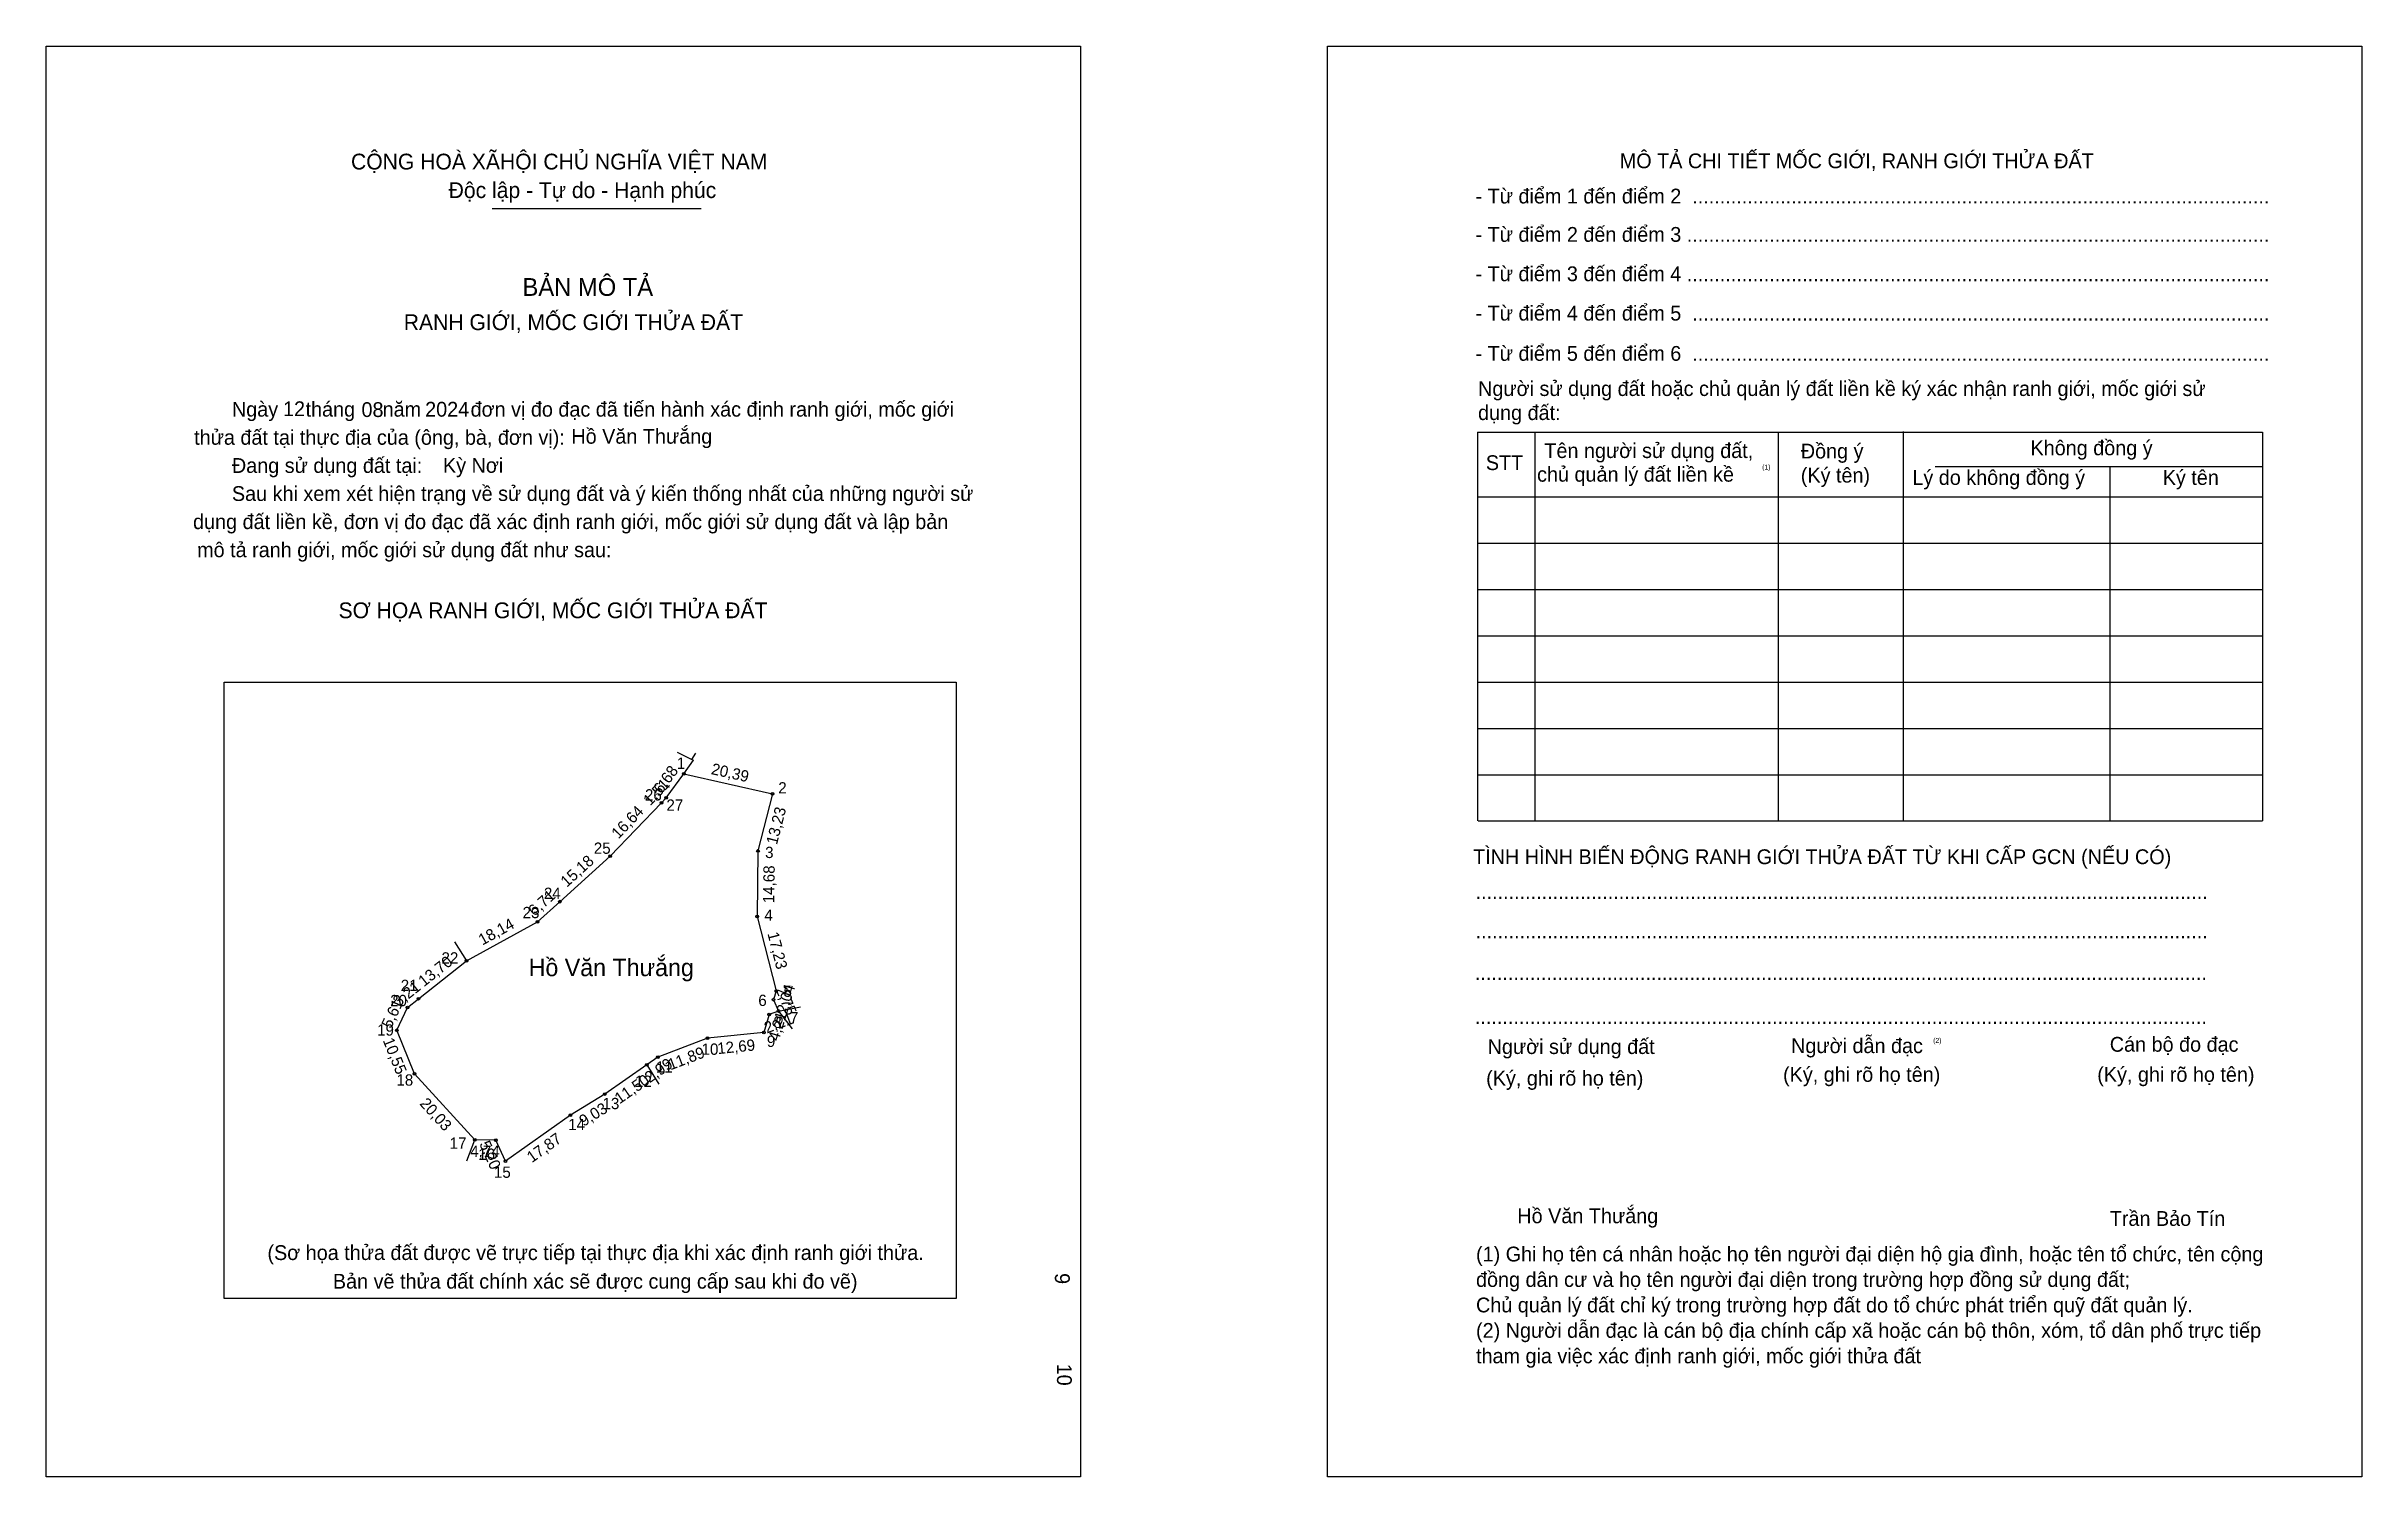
# Model space of a CAD drawing. Extents: x 548844 to 549362, y 1822220 to 1822540.
import ezdxf

# ---------------------------------------------------------------- set-up
doc = ezdxf.new("R2010")
doc.units = 0
for name, color, linetype in [('bmtKhungInTrang1', 7, 'Continuous'), ('bmtKhungInTrang2', 7, 'Continuous'), ('bmtNoiDung', 7, 'Continuous'), ('bmtTemplate', 7, 'Continuous'), ('CanhThua', 7, 'Continuous'), ('ChieuDaiCanhThua', 7, 'Continuous'), ('MocDinhThua', 7, 'Continuous'), ('RauThua', 7, 'Continuous'), ('SoHieuDinhThua', 7, 'Continuous'), ('TenChuSuDung', 7, 'Continuous')]:
    doc.layers.add(name, color=color, linetype=linetype)

msp = doc.modelspace()

# ---------------------------------------------------------------- linework, layer by layer
at = {"layer": 'bmtKhungInTrang1'}
msp.add_lwpolyline([(548843.52, 1822539.99), (549075.23, 1822539.99), (549075.23, 1822219.5), (548843.52, 1822219.5)], close=True, dxfattribs=at)
at = {"layer": 'bmtKhungInTrang2'}
msp.add_lwpolyline([(549130.49, 1822539.99), (549362.2, 1822539.99), (549362.2, 1822219.5), (549130.49, 1822219.5)], close=True, dxfattribs=at)
at = {"layer": 'bmtTemplate'}
for p, q in [((548943.37, 1822503.67), (548990.23, 1822503.67)), ((549176.97, 1822453.55), (549176.97, 1822366.42)), ((549231.48, 1822453.55), (549231.48, 1822366.42)), ((549259.52, 1822453.65), (549259.52, 1822366.42)), ((549340.01, 1822453.55), (549340.01, 1822366.42)), ((549266.63, 1822445.87), (549340.01, 1822445.87)), ((549164.26, 1822439.03), (549340.01, 1822439.03)), ((549164.26, 1822428.65), (549340.01, 1822428.65)), ((549164.26, 1822418.28), (549340.01, 1822418.28)), ((549164.26, 1822407.91), (549340.01, 1822407.91)), ((549164.26, 1822397.54), (549340.01, 1822397.54)), ((549164.26, 1822387.17), (549340.01, 1822387.17)), ((549164.26, 1822376.79), (549340.01, 1822376.79)), ((549164.26, 1822366.42), (549340.01, 1822366.42))]:
    msp.add_line(p, q, dxfattribs=at)
for points in [[(549164.15, 1822453.55), (549340.01, 1822453.55)], [(549164.15, 1822453.55), (549164.15, 1822366.42)], [(549305.81, 1822445.77), (549305.81, 1822366.42)]]:
    msp.add_lwpolyline(points, dxfattribs=at)
msp.add_lwpolyline([(548883.39, 1822259.42), (548883.39, 1822397.53), (549047.34, 1822397.53), (549047.34, 1822259.42)], close=True, dxfattribs=at)
at = {"layer": 'CanhThua'}
for p, q in [((548982.39, 1822371.6), (548986.32, 1822377)), ((548986.32, 1822377), (549006.22, 1822372.52)), ((548969.83, 1822358.51), (548981.34, 1822370.51)), ((548981.34, 1822370.51), (548982.39, 1822371.6)), ((549006.22, 1822372.52), (549002.95, 1822359.7)), ((548958.56, 1822348.34), (548969.83, 1822358.51)), ((549002.95, 1822359.7), (549002.77, 1822345.02)), ((548953.57, 1822343.84), (548958.56, 1822348.34)), ((548937.67, 1822335.1), (548953.57, 1822343.84)), ((549002.77, 1822345.02), (549007.04, 1822328.33)), ((548926.92, 1822326.6), (548937.67, 1822335.1)), ((549007.04, 1822328.33), (549006.45, 1822326.38)), ((548922.05, 1822319.52), (548924.41, 1822324.61)), ((548924.41, 1822324.61), (548926.92, 1822326.6)), ((549005.45, 1822323.05), (549004.24, 1822319.02)), ((549007.52, 1822323.84), (549005.45, 1822323.05)), ((549006.45, 1822326.38), (549007.52, 1822323.84)), ((548925.98, 1822309.74), (548922.05, 1822319.52)), ((548991.61, 1822317.77), (548980.51, 1822313.52)), ((549004.24, 1822319.02), (548991.61, 1822317.77)), ((548978.05, 1822311.81), (548968.62, 1822305.24)), ((548980.51, 1822313.52), (548978.05, 1822311.81)), ((548939.5, 1822294.97), (548925.98, 1822309.74)), ((548968.62, 1822305.24), (548960.92, 1822300.53)), ((548960.92, 1822300.53), (548946.36, 1822290.18)), ((548944.24, 1822294.93), (548939.5, 1822294.97)), ((548946.36, 1822290.18), (548944.24, 1822294.93))]:
    msp.add_line(p, q, dxfattribs=at)
at = {"layer": 'MocDinhThua'}
for centre in [(548986.32, 1822377), (548981.34, 1822370.51), (548982.39, 1822371.6), (549006.22, 1822372.52), (548969.83, 1822358.51), (549002.95, 1822359.7), (548958.56, 1822348.34), (548953.57, 1822343.84), (549002.77, 1822345.02), (548937.67, 1822335.1), (548926.92, 1822326.6), (549007.04, 1822328.33), (548924.41, 1822324.61), (549005.45, 1822323.05), (549006.45, 1822326.38), (549007.52, 1822323.84), (548922.05, 1822319.52), (548991.61, 1822317.77), (549004.24, 1822319.02), (548978.05, 1822311.81), (548980.51, 1822313.52), (548925.98, 1822309.74), (548968.62, 1822305.24), (548960.92, 1822300.53), (548939.5, 1822294.97), (548944.24, 1822294.93), (548946.36, 1822290.18)]:
    msp.add_circle(centre, 0.304, dxfattribs=at)
at = {"layer": 'RauThua'}
for p, q in [((548984.88, 1822381.83), (548988.11, 1822380.23)), ((548986.32, 1822377), (548988.53, 1822380.02)), ((548986.32, 1822377), (548988.53, 1822380.02)), ((548988.11, 1822380.23), (548989.06, 1822381.58)), ((548988.11, 1822380.23), (548988.53, 1822380.02)), ((548988.11, 1822380.23), (548988.53, 1822380.02)), ((548934.96, 1822339.36), (548937.67, 1822335.1)), ((549007.52, 1822323.84), (549012.49, 1822324.81)), ((549007.52, 1822323.84), (549010.59, 1822319.84)), ((548978.05, 1822311.81), (548980.7, 1822307.48)), ((548937.76, 1822290.24), (548939.5, 1822294.97))]:
    msp.add_line(p, q, dxfattribs=at)

# ---------------------------------------------------------------- texts
at = {"layer": 'bmtNoiDung'}
for s, height, p in [('12', 3.315, (548896.55, 1822457.12)), ('08', 3.315, (548914.13, 1822456.93)), ('2024', 3.315, (548928.39, 1822457.01)), ('Hồ Văn Thưắng', 3.3153, (548961.14, 1822450.95)), ('Kỳ Nơi', 3.315, (548932.38, 1822444.43)), ('Hồ Văn Thưắng', 3.3153, (549173.05, 1822276.3))]:
    msp.add_text(s, height=height, dxfattribs=at).set_placement(p)
for s, height, p in [('9', 3.32, (549069.46, 1822265.12)), ('10', 3.315, (549069.93, 1822244.83))]:
    msp.add_text(s, height=height, rotation=270, dxfattribs=at).set_placement(p)
at = {"layer": 'bmtTemplate'}
for s, height, p in [('CỘNG HOÀ XÃHỘI CHỦ NGHĨA VIỆT NAM', 3.5364, (548911.78, 1822512.39)), ('MÔ TẢ CHI TIẾT MỐC GIỚI, RANH GIỚI THỬA ĐẤT', 3.3141, (549196, 1822512.67)), ('Độc lập - Tự do - Hạnh phúc', 3.5364, (548933.65, 1822505.99)), ('- Từ điểm 1 đến điểm 2  .........................................................................................................', 3.31408, (549163.7, 1822504.77)), ('- Từ điểm 2 đến điểm 3 ..........................................................................................................', 3.31408, (549163.7, 1822496.18)), ('BẢN MÔ TẢ', 3.978, (548950.2, 1822484.07)), ('- Từ điểm 3 đến điểm 4 ..........................................................................................................', 3.31408, (549163.7, 1822487.36)), ('RANH GIỚI, MỐC GIỚI THỬA ĐẤT', 3.5364, (548923.6, 1822476.4)), ('- Từ điểm 4 đến điểm 5  .........................................................................................................', 3.31408, (549163.7, 1822478.54)), ('- Từ điểm 5 đến điểm 6  .........................................................................................................', 3.31408, (549163.7, 1822469.52)), ('Người sử dụng đất hoặc chủ quản lý đất liền kề ký xác nhận ranh giới, mốc giới sử', 3.3141, (549164.26, 1822461.64)), ('Ngày     tháng     năm         đơn vị đo đạc đã tiến hành xác định ranh giới, mốc giới ', 3.3153, (548885.1, 1822457.01)), ('dụng đất:', 3.314, (549164.26, 1822456.25)), ('thửa đất tại thực địa của (ông, bà, đơn vị):', 3.3153, (548876.65, 1822450.71)), ('Tên người sử dụng đất,', 3.3141, (549179.11, 1822447.74)), ('Không đồng ý', 3.3141, (549288.01, 1822448.36)), ('Đang sử dụng đất tại:', 3.3153, (548885.1, 1822444.41)), ('STT', 3.314, (549166, 1822445.04)), ('(1)', 1.105, (549227.89, 1822445.16)), ('Đồng ý', 3.314, (549236.55, 1822447.64)), ('Sau khi xem xét hiện trạng về sử dụng đất và ý kiến thống nhất của những người sử ', 3.3153, (548885.1, 1822438.12)), ('chủ quản lý đất liền kề', 3.3141, (549177.48, 1822442.44)), ('(Ký tên)', 3.314, (549236.55, 1822442.24)), ('Lý do không đồng ý', 3.3141, (549261.55, 1822441.72)), ('Ký tên', 3.314, (549317.63, 1822441.72)), ('dụng đất liền kề, đơn vị đo đạc đã xác định ranh giới, mốc giới sử dụng đất và lập bản', 3.3153, (548876.4, 1822431.82)), ('mô tả ranh giới, mốc giới sử dụng đất như sau:', 3.3153, (548877.31, 1822425.52)), ('SƠ HỌA RANH GIỚI, MỐC GIỚI THỬA ĐẤT', 3.5364, (548908.99, 1822411.85)), ('TÌNH HÌNH BIẾN ĐỘNG RANH GIỚI THỬA ĐẤT TỪ KHI CẤP GCN (NẾU CÓ)', 3.3141, (549163.14, 1822356.75)), ('.....................................................................................................................................', 3.31905, (549163.7, 1822348.95)), ('.....................................................................................................................................', 3.31905, (549163.7, 1822340.13)), ('.....................................................................................................................................', 3.31905, (549163.53, 1822330.8)), ('.....................................................................................................................................', 3.31905, (549163.53, 1822320.95)), ('Người sử dụng đất', 3.3141, (549166.4, 1822314.21)), ('Người dẫn đạc', 3.3141, (549234.38, 1822314.41)), ('(2)', 1.105, (549266.2, 1822316.7)), ('Cán bộ đo đạc', 3.3141, (549305.77, 1822314.72)), ('(Ký, ghi rõ họ tên)', 3.3141, (549232.58, 1822307.98)), ('(Ký, ghi rõ họ tên)', 3.3141, (549302.96, 1822307.98)), ('(Ký, ghi rõ họ tên)', 3.3141, (549166.07, 1822307.15)), ('Trần Bảo Tín', 3.3141, (549305.77, 1822275.7)), ('(Sơ họa thửa đất được vẽ trực tiếp tại thực địa khi xác định ranh giới thửa.', 3.3153, (548893.06, 1822268.05)), ('(1) Ghi họ tên cá nhân hoặc họ tên người đại diện hộ gia đình, hoặc tên tổ chức, tên cộng', 3.3141, (549163.8, 1822267.73)), ('Bản vẽ thửa đất chính xác sẽ được cung cấp sau khi đo vẽ)', 3.3153, (548907.72, 1822261.64)), ('đồng dân cư và họ tên người đại diện trong trường hợp đồng sử dụng đất;', 3.3141, (549163.8, 1822262.03)), ('Chủ quản lý đất chỉ ký trong trường hợp đất do tổ chức phát triển quỹ đất quản lý.', 3.3141, (549163.8, 1822256.32)), ('(2) Người dẫn đạc là cán bộ địa chính cấp xã hoặc cán bộ thôn, xóm, tổ dân phố trực tiếp', 3.3141, (549163.8, 1822250.62)), ('tham gia việc xác định ranh giới, mốc giới thửa đất', 3.3141, (549163.8, 1822244.91))]:
    msp.add_text(s, height=height, dxfattribs=at).set_placement(p)
at = {"layer": 'ChieuDaiCanhThua'}
for s, rotation, p in [('6,68', 53.9007, (548981.35, 1822372.33)), ('20,39', 347.3158, (548992.31, 1822376.95)), ('1,51', 46.2063, (548978.8, 1822369.68)), ('16,64', 46.1958, (548971.67, 1822362.25)), ('13,23', 75.6749, (549007.19, 1822360.96)), ('15,18', 42.0523, (548960.12, 1822351.45)), ('14,68', 89.2898, (549006.6, 1822347.97)), ('6,71', 42.0583, (548952.9, 1822344.94)), ('18,14', 28.7871, (548941.21, 1822338.49)), ('17,23', 284.3508, (549005.05, 1822341.2)), ('13,70', 38.3392, (548928.11, 1822329.16)), ('3,21', 38.3447, (548922.44, 1822324.67)), ('2,75', 292.8761, (549006.84, 1822328.71)), ('2,04', 73.2738, (549009.42, 1822323.04)), ('5,61', 65.1114, (548920.77, 1822319.77)), ('2,21', 20.8982, (549004.93, 1822318.78)), ('4,21', 73.2773, (549007.59, 1822316.95)), ('10,55', 291.9023, (548918.86, 1822317.26)), ('12,69', 5.658, (548993.97, 1822314.18)), ('2,99', 34.9025, (548978.69, 1822307.63)), ('11,89', 20.9029, (548983.35, 1822310.54)), ('11,50', 34.8969, (548971.95, 1822302.92)), ('20,03', 312.4662, (548927, 1822302.99)), ('9,03', 31.4079, (548963.88, 1822297.89)), ('17,87', 35.4106, (548952.3, 1822289.74)), ('4,74', 359.5652, (548938.49, 1822291.18)), ('5,20', 294.0072, (548940.47, 1822294.08))]:
    msp.add_text(s, height=2.533, rotation=rotation, dxfattribs=at).set_placement(p)
at = {"layer": 'SoHieuDinhThua'}
for s, height, p in [('1', 2.53, (548984.77, 1822378.1)), ('2', 2.53, (549007.49, 1822372.58)), ('26', 2.533, (548977.63, 1822371)), ('27', 2.533, (548982.44, 1822368.71)), ('25', 2.533, (548966.17, 1822359.06)), ('3', 2.53, (549004.55, 1822358.11)), ('24', 2.533, (548954.98, 1822348.95)), ('23', 2.533, (548950.22, 1822344.64)), ('4', 2.53, (549004.38, 1822344.05)), ('22', 2.533, (548932.05, 1822334.47)), ('20', 2.533, (548920.54, 1822324.92)), ('21', 2.533, (548922.92, 1822328.32)), ('6', 2.53, (549003.02, 1822324.97)), ('5', 2.53, (549008.66, 1822327.01)), ('8', 2.53, (549006.4, 1822320.06)), ('7', 2.53, (549010.11, 1822321.08)), ('19', 2.533, (548917.62, 1822318.32)), ('10', 2.533, (548990.31, 1822314.03)), ('9', 2.53, (549004.94, 1822315.79)), ('11', 2.533, (548980.05, 1822310.02)), ('18', 2.533, (548921.95, 1822307.12)), ('12', 2.533, (548975.4, 1822306.83)), ('13', 2.533, (548968.12, 1822301.85)), ('14', 2.533, (548960.43, 1822297.15)), ('17', 2.533, (548933.88, 1822292.97)), ('16', 2.533, (548940.28, 1822290.49)), ('15', 2.533, (548943.8, 1822286.47))]:
    msp.add_text(s, height=height, dxfattribs=at).set_placement(p)
at = {"layer": 'TenChuSuDung'}
msp.add_text('Hồ Văn Thưắng', height=3.8885, dxfattribs=at).set_placement((548951.57, 1822331.65))

doc.saveas('drawing.dxf')
